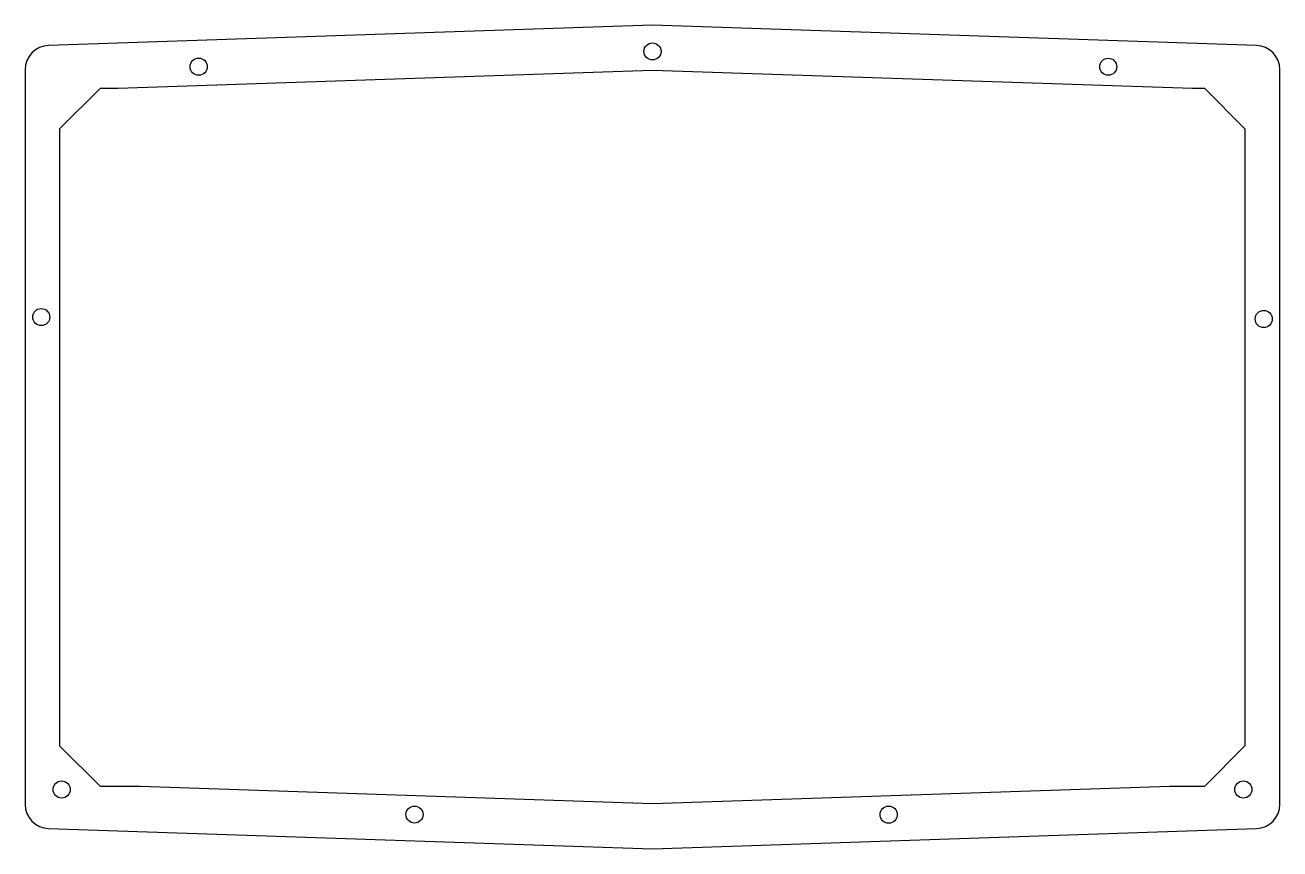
# Model space of a CAD drawing. Header units: millimetres. Extents: x -123 to 123, y -81 to 81.
import ezdxf

# ---------------------------------------------------------------- set-up
doc = ezdxf.new("R2010")
doc.units = ezdxf.units.MM
doc.layers.add('CUTOUTS', color=1, linetype='CONTINUOUS')
doc.layers.add('PERIMETER', color=5, linetype='CONTINUOUS')

msp = doc.modelspace()

# ---------------------------------------------------------------- linework, layer by layer
at = {"layer": 'CUTOUTS'}
msp.add_lwpolyline([(-116.33, 60.84), (-108.37, 68.79), (-105, 68.79), (0, 72.32), (105.99, 68.76), (108.37, 68.76), (116.32, 60.8), (116.32, -60.45), (108.37, -68.41), (101.68, -68.41), (101.68, -68.3), (101.57, -68.41), (0, -71.82), (-100.57, -68.44), (-100.57, -68.44), (-108.37, -68.44), (-116.33, -60.49)], close=True, dxfattribs=at)
for centre in [(0, 76), (-89.1, 73), (89.47, 72.99), (-120, 23.81), (120, 23.44), (-116, -69), (116, -69), (-46.72, -73.93), (46.36, -73.94)]:
    msp.add_circle(centre, 1.68, dxfattribs=at)
at = {"layer": 'PERIMETER'}
msp.add_lwpolyline([(-118.56, -76.69), (0, -80.68), (118.56, -76.69, 0.404406), (123.17, -71.92), (123.17, 72.42, 0.404406), (118.56, 77.19), (0, 81.18), (-118.56, 77.19, 0.404406), (-123.17, 72.42), (-123.17, -71.92, 0.404406)], format="xyb", close=True, dxfattribs=at)

doc.saveas('drawing.dxf')
